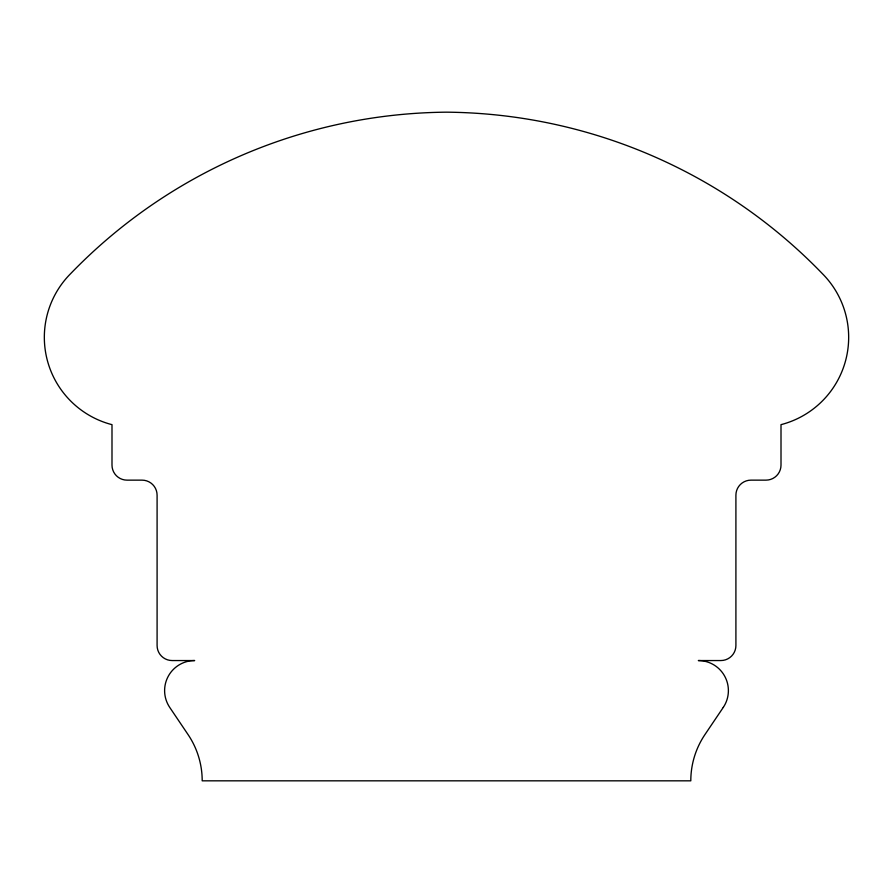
<?xml version="1.0" encoding="UTF-8"?>
<svg xmlns="http://www.w3.org/2000/svg" width="893" height="893" viewBox="0 0 893 893"><rect width="100%" height="100%" fill="white"/><g stroke="black" fill="none" stroke-linecap="round" stroke-linejoin="round"><path stroke-width="1.34" d="M723.252 707.435L704.934 734.593A82.692 82.692 0 0 0 690.802 780.828L202.198 780.828A82.692 82.692 0 0 0 188.066 734.593L169.748 707.435A30.072 30.072 0 0 1 194.674 660.552L172.126 660.552A15.036 15.036 0 0 1 157.09 645.516L157.09 495.18A15.036 15.036 0 0 0 142.054 480.144L127.018 480.144A15.036 15.036 0 0 1 111.993 465.108L111.993 424.655A90.204 90.204 0 0 1 70.703 273.582A528.924 528.924 0 0 1 446.5 112.172A528.924 528.924 0 0 1 822.297 273.582A90.204 90.204 0 0 1 781.007 424.655L781.007 465.108A15.036 15.036 0 0 1 765.982 480.144L750.946 480.144A15.036 15.036 0 0 0 735.91 495.18L735.91 645.516A15.036 15.036 0 0 1 720.874 660.552L698.326 660.552A30.072 30.072 0 0 1 723.252 707.435"/></g></svg>
